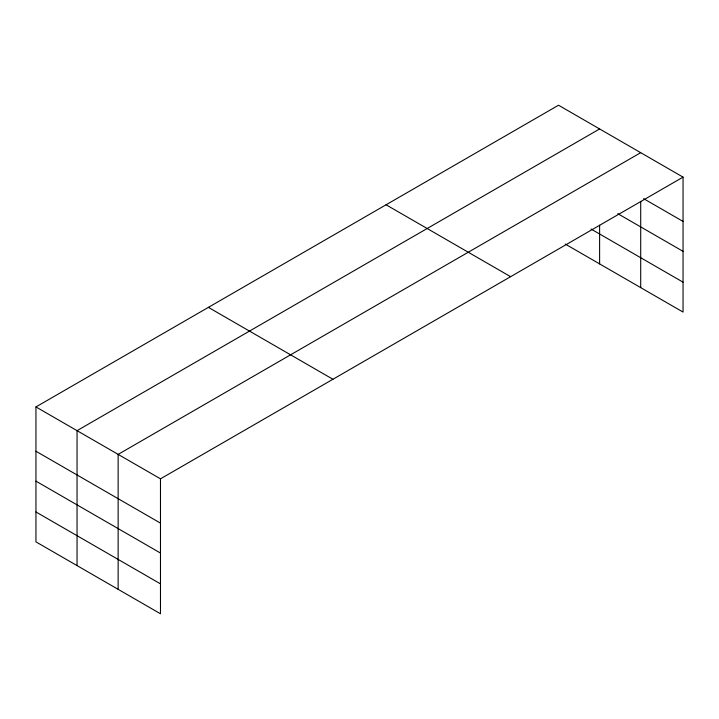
<?xml version="1.0" encoding="UTF-8"?>
<svg xmlns="http://www.w3.org/2000/svg" width="719" height="719" viewBox="0 0 719 719"><rect width="100%" height="100%" fill="white"/><g stroke="black" fill="none" stroke-linecap="round" stroke-linejoin="round"><path stroke-width="1.08" d="M683.05 177.126L558.519 105.226L35.95 406.927L35.95 541.874L160.481 613.774L160.481 478.827L683.05 177.126L683.05 312.073L565.206 244.038M599.61 128.953L77.05 430.654L77.05 565.601M640.71 152.68L118.141 454.381L118.141 589.328M643.595 198.651L683.05 221.434M617.774 213.66L683.05 251.344M591.009 229.028L683.05 282.163M386.067 204.789L510.607 276.68M208.393 307.364L332.933 379.264M35.95 406.927L160.481 478.827M35.95 451.235L160.481 523.135M35.95 481.146L160.481 553.046M35.95 511.964L160.481 583.864M640.71 201.419L640.71 287.627M599.61 225.182L599.61 263.9"/></g></svg>
